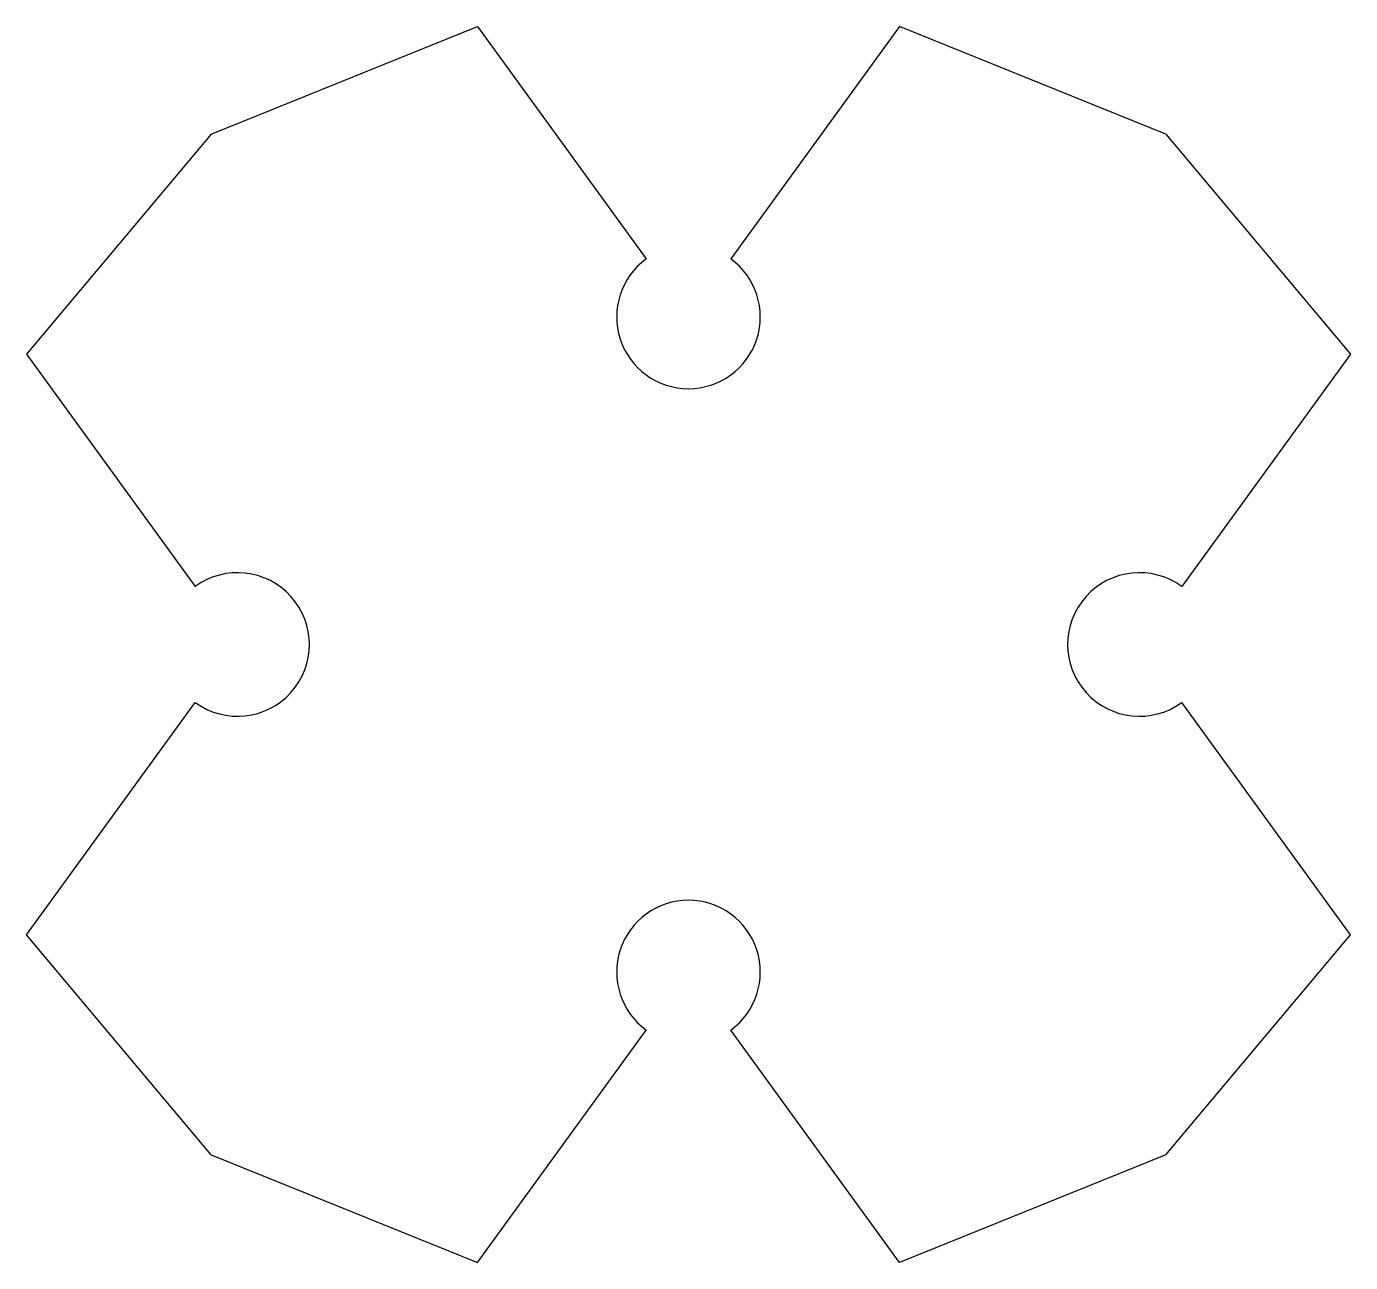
# Model space of a CAD drawing. Header units: inches. Extents: x 15.8 to 71.1, y 1.9 to 53.5.
import ezdxf

# ---------------------------------------------------------------- set-up
doc = ezdxf.new("R2010")
doc.units = ezdxf.units.IN
doc.header["$MEASUREMENT"] = 0

msp = doc.modelspace()

# ---------------------------------------------------------------- linework, layer by layer
for p, q in [((23.468, 49.012), (34.595, 53.507)), ((34.595, 53.507), (41.648, 43.799)), ((52.228, 53.507), (45.175, 43.799)), ((63.354, 49.012), (52.228, 53.507)), ((23.468, 49.012), (15.755, 39.819)), ((63.354, 49.012), (71.068, 39.819)), ((15.755, 39.819), (22.808, 30.111)), ((71.068, 39.819), (64.014, 30.111)), ((15.755, 15.548), (22.808, 25.257)), ((71.068, 15.548), (64.014, 25.257)), ((23.468, 6.356), (15.755, 15.548)), ((63.354, 6.356), (71.068, 15.548)), ((34.595, 1.861), (41.648, 11.569)), ((52.228, 1.861), (45.175, 11.569)), ((23.468, 6.356), (34.595, 1.861)), ((63.354, 6.356), (52.228, 1.861))]:
    msp.add_line(p, q)
for centre, start, end in [((43.411, 41.372), 126, 54), ((43.411, 41.372), 126, 54), ((24.572, 27.684), 234, 126), ((62.251, 27.684), 54, 306), ((43.411, 13.996), 306, 234), ((43.411, 13.996), 306, 234)]:
    msp.add_arc(centre, 3, start, end)

doc.saveas('drawing.dxf')
